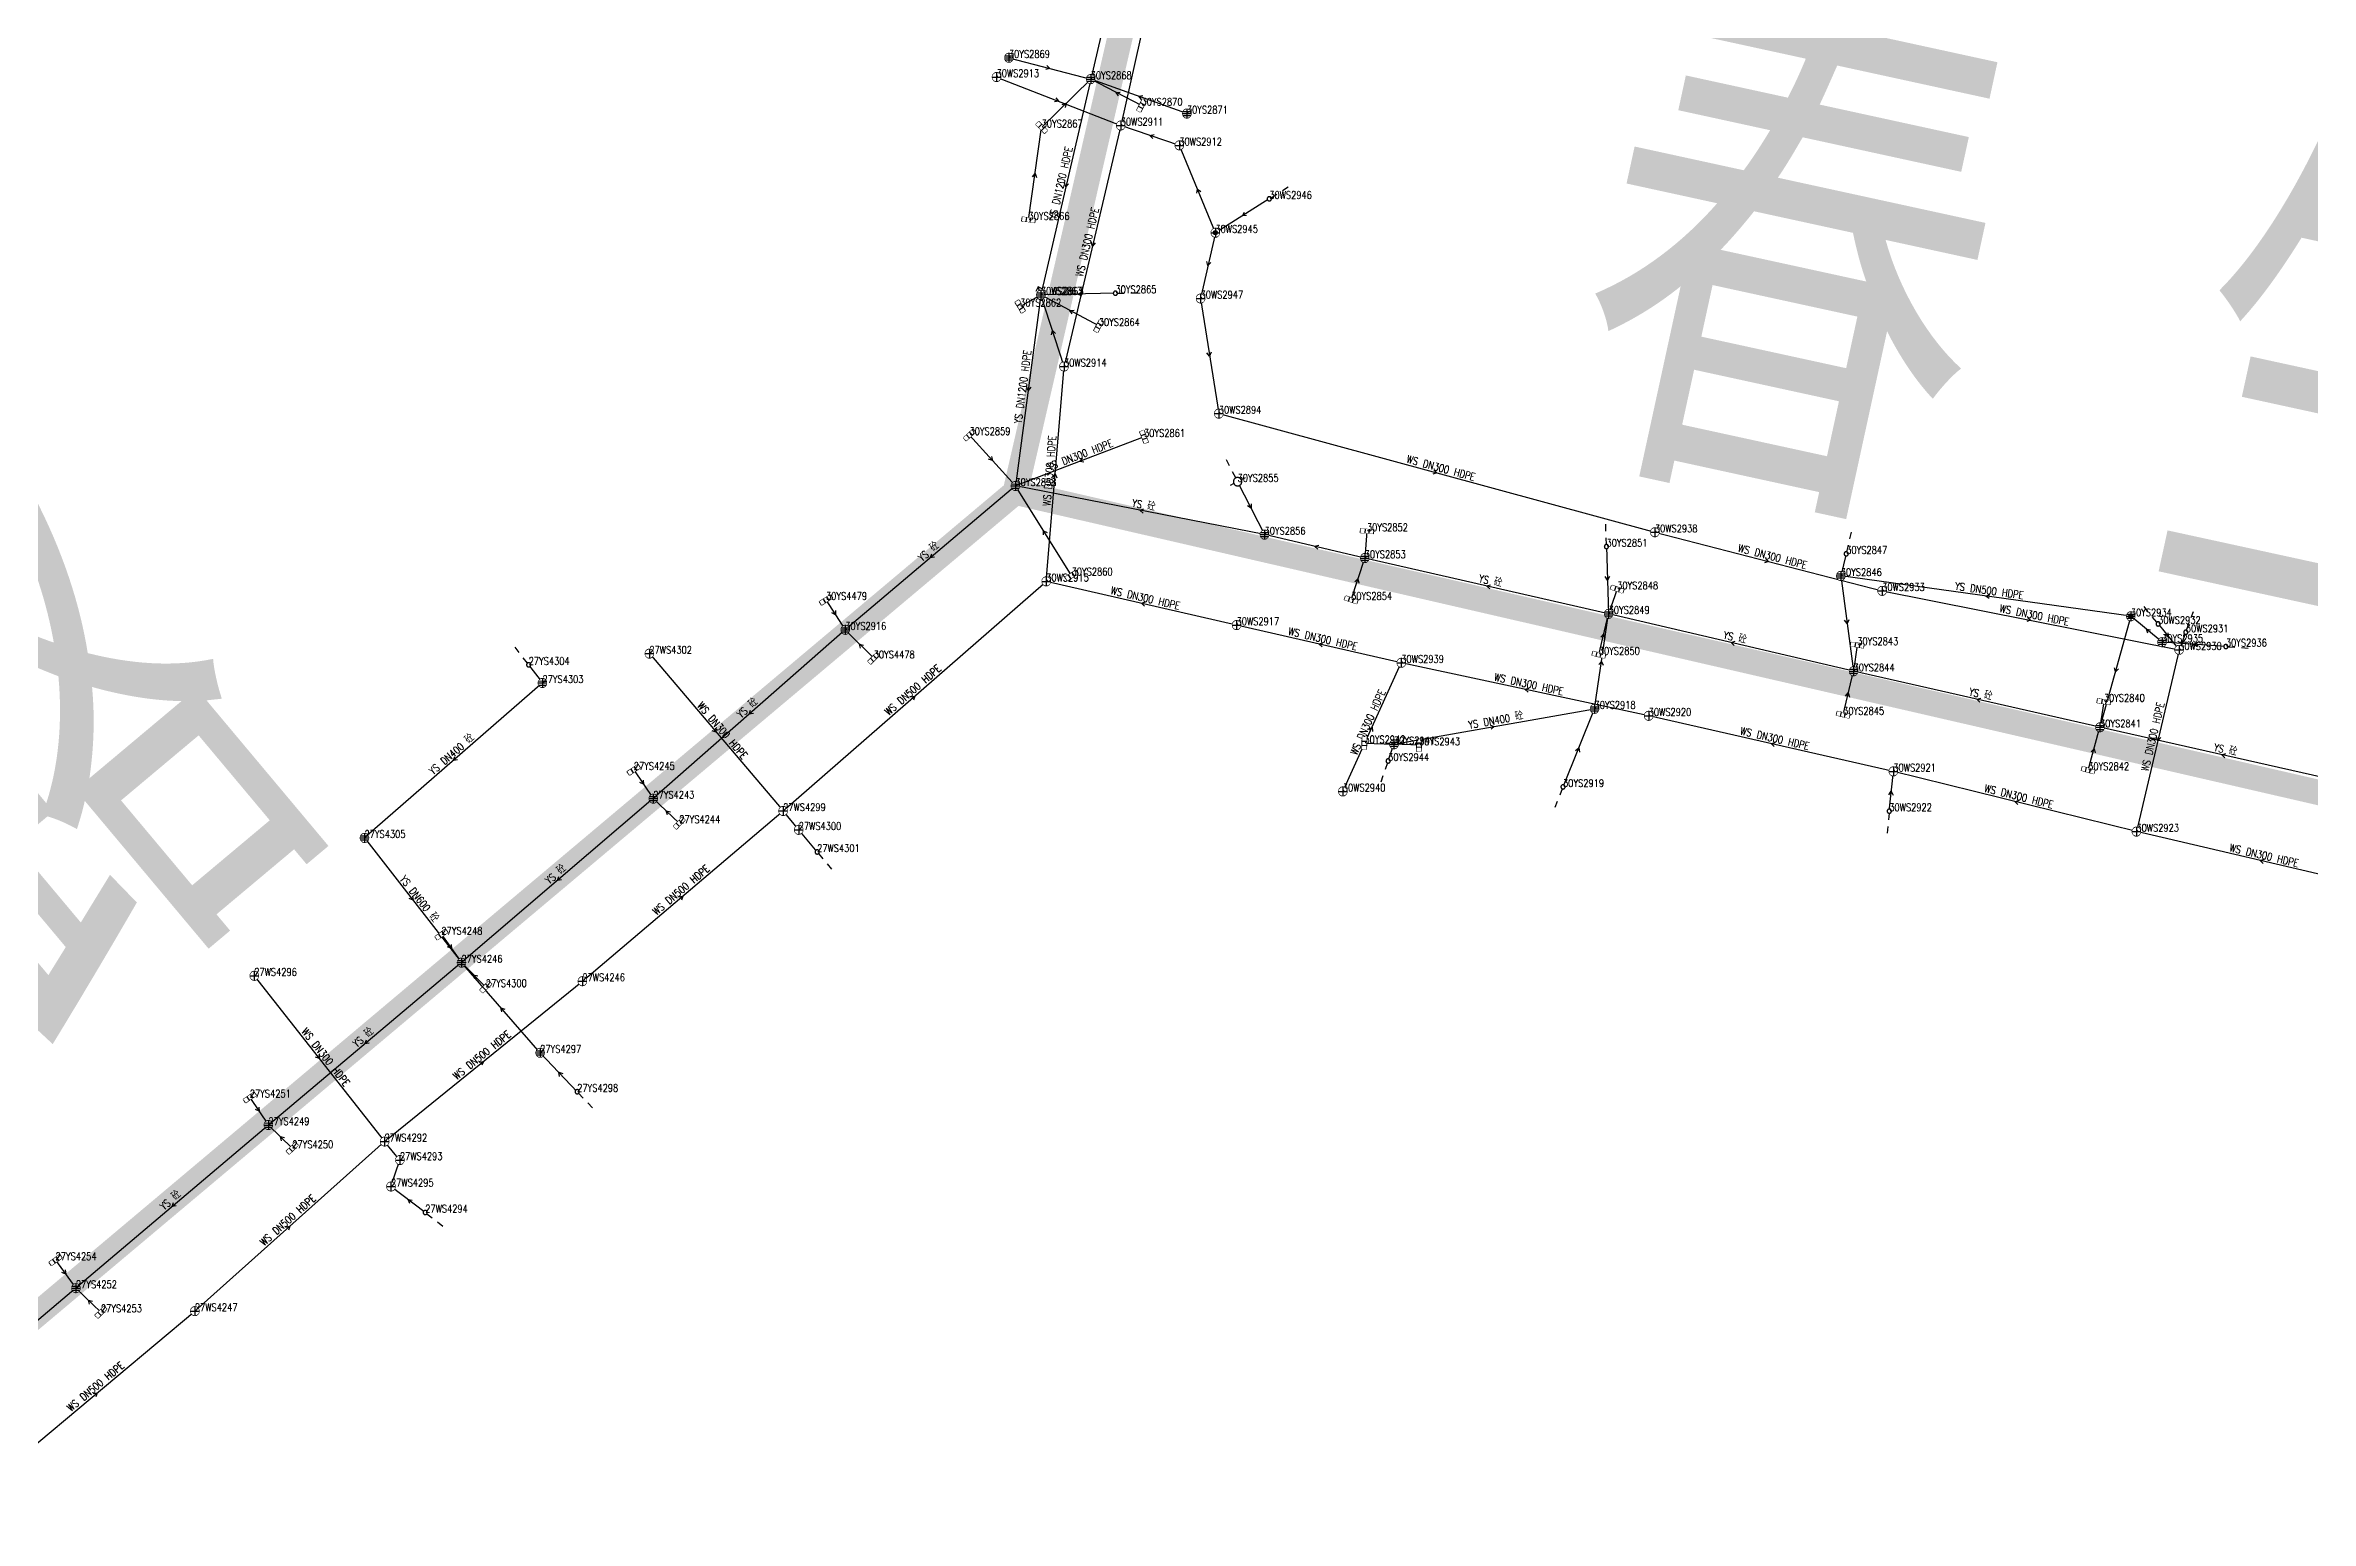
# Model space of a CAD drawing. Extents: x 78813 to 99477, y 2421021 to 2448125.
# Drawn here: x 83048.1 to 83317.4, y 2433721.8 to 2433897.1 of the extents above; entities that cross this region are included whole.
import ezdxf
from ezdxf.enums import TextEntityAlignment as Align

# ---------------------------------------------------------------- set-up
doc = ezdxf.new("R2010")
doc.units = 0
doc.set_wipeout_variables(frame=1)
doc.layers.get('0').update_dxf_attribs({"linetype": 'CONTINUOUS'})
for name, color, linetype in [('DX_WS', 16, 'CONTINUOUS'), ('DX_YS', 42, 'CONTINUOUS'), ('道路', 5, 'CONTINUOUS')]:
    doc.layers.add(name, color=color, linetype=linetype)
for name, color, linetype, true_color in [('WSLINE', 7, 'CONTINUOUS', 0x7f0000), ('YSANNEXE', 7, 'CONTINUOUS', 0xcc9900), ('YSLINE', 7, 'CONTINUOUS', 0xcc9900)]:
    doc.layers.add(name, color=color, linetype=linetype, true_color=true_color)
doc.layers.add('道路名称', color=7, linetype='CONTINUOUS', lineweight=0)
doc.styles.add('CcNameZT', font='txt.SHX', dxfattribs={"width": 0.8, "bigfont": 'HZTXT.SHX'})
doc.styles.get("Standard").update_dxf_attribs({"font": 'txt.shx', "bigfont": 'hztxt.shx'})
doc.styles.add('宋体0.7', font='', dxfattribs={"width": 0.7})
doc.styles.get('宋体0.7').set_extended_font_data('SimSun')

# ---------------------------------------------------------------- blocks, each defined once
blk = doc.blocks.new('PS出水口')
for points in [[(0, 0), (1.97, 0)], [(1.15, -0.88), (1.97, 0), (1.11, 0.93)]]:
    blk.add_lwpolyline(points)
blk = doc.blocks.new('PS污水井')
blk.add_lwpolyline([(1, 0), (1, 0.07), (0.99, 0.14), (0.98, 0.21), (0.96, 0.28), (0.94, 0.34), (0.91, 0.41), (0.88, 0.47), (0.85, 0.53), (0.81, 0.59), (0.77, 0.64), (0.72, 0.69), (0.67, 0.74), (0.62, 0.79), (0.56, 0.83), (0.5, 0.87), (0.44, 0.9), (0.37, 0.93), (0.31, 0.95), (0.24, 0.97), (0.17, 0.98), (0.1, 0.99), (0.03, 1), (-0.03, 1), (-0.1, 0.99), (-0.17, 0.98), (-0.24, 0.97), (-0.31, 0.95), (-0.37, 0.93), (-0.44, 0.9), (-0.5, 0.87), (-0.56, 0.83), (-0.62, 0.79), (-0.67, 0.74), (-0.72, 0.69), (-0.77, 0.64), (-0.81, 0.59), (-0.85, 0.53), (-0.88, 0.47), (-0.91, 0.41), (-0.94, 0.34), (-0.96, 0.28), (-0.98, 0.21), (-0.99, 0.14), (-1, 0.07), (-1, 0), (-1, -0.07), (-0.99, -0.14), (-0.98, -0.21), (-0.96, -0.28), (-0.94, -0.34), (-0.91, -0.41), (-0.88, -0.47), (-0.85, -0.53), (-0.81, -0.59), (-0.77, -0.64), (-0.72, -0.69), (-0.67, -0.74), (-0.62, -0.79), (-0.56, -0.83), (-0.5, -0.87), (-0.44, -0.9), (-0.37, -0.93), (-0.31, -0.95), (-0.24, -0.97), (-0.17, -0.98), (-0.1, -0.99), (-0.03, -1), (0.03, -1), (0.1, -0.99), (0.17, -0.98), (0.24, -0.97), (0.31, -0.95), (0.37, -0.93), (0.44, -0.9), (0.5, -0.87), (0.56, -0.83), (0.62, -0.79), (0.67, -0.74), (0.72, -0.69), (0.77, -0.64), (0.81, -0.59), (0.85, -0.53), (0.88, -0.47), (0.91, -0.41), (0.94, -0.34), (0.96, -0.28), (0.98, -0.21), (0.99, -0.14), (1, 0)], close=True)
blk.add_wipeout([(1, 0), (1, 0.07), (0.99, 0.14), (0.98, 0.21), (0.96, 0.28), (0.94, 0.34), (0.91, 0.41), (0.88, 0.47), (0.85, 0.53), (0.81, 0.59), (0.77, 0.64), (0.72, 0.69), (0.67, 0.74), (0.62, 0.79), (0.56, 0.83), (0.5, 0.87), (0.44, 0.9), (0.37, 0.93), (0.31, 0.95), (0.24, 0.97), (0.17, 0.98), (0.1, 0.99), (0.03, 1), (-0.03, 1), (-0.1, 0.99), (-0.17, 0.98), (-0.24, 0.97), (-0.31, 0.95), (-0.37, 0.93), (-0.44, 0.9), (-0.5, 0.87), (-0.56, 0.83), (-0.62, 0.79), (-0.67, 0.74), (-0.72, 0.69), (-0.77, 0.64), (-0.81, 0.59), (-0.85, 0.53), (-0.88, 0.47), (-0.91, 0.41), (-0.94, 0.34), (-0.96, 0.28), (-0.98, 0.21), (-0.99, 0.14), (-1, 0.07), (-1, 0), (-1, -0.07), (-0.99, -0.14), (-0.98, -0.21), (-0.96, -0.28), (-0.94, -0.34), (-0.91, -0.41), (-0.88, -0.47), (-0.85, -0.53), (-0.81, -0.59), (-0.77, -0.64), (-0.72, -0.69), (-0.67, -0.74), (-0.62, -0.79), (-0.56, -0.83), (-0.5, -0.87), (-0.44, -0.9), (-0.37, -0.93), (-0.31, -0.95), (-0.24, -0.97), (-0.17, -0.98), (-0.1, -0.99), (-0.03, -1), (0.03, -1), (0.1, -0.99), (0.17, -0.98), (0.24, -0.97), (0.31, -0.95), (0.37, -0.93), (0.44, -0.9), (0.5, -0.87), (0.56, -0.83), (0.62, -0.79), (0.67, -0.74), (0.72, -0.69), (0.77, -0.64), (0.81, -0.59), (0.85, -0.53), (0.88, -0.47), (0.91, -0.41), (0.94, -0.34), (0.96, -0.28), (0.98, -0.21), (0.99, -0.14)])
for p, q in [((-1, 0), (0, 0)), ((0, 1), (0, 0)), ((0, 0), (0, -1)), ((0, 0), (1, 0))]:
    blk.add_line(p, q)
blk = doc.blocks.new('PS非普查')
blk.add_lwpolyline([(3.7, 0), (5.3, 0)])
blk.add_wipeout([(0.5, 0), (0.5, 0.03), (0.5, 0.07), (0.49, 0.1), (0.48, 0.14), (0.47, 0.17), (0.46, 0.2), (0.44, 0.23), (0.42, 0.26), (0.4, 0.29), (0.38, 0.32), (0.36, 0.35), (0.33, 0.37), (0.31, 0.39), (0.28, 0.41), (0.25, 0.43), (0.22, 0.45), (0.19, 0.46), (0.15, 0.48), (0.12, 0.49), (0.09, 0.49), (0.05, 0.5), (0.02, 0.5), (-0.02, 0.5), (-0.05, 0.5), (-0.09, 0.49), (-0.12, 0.49), (-0.15, 0.48), (-0.19, 0.46), (-0.22, 0.45), (-0.25, 0.43), (-0.28, 0.41), (-0.31, 0.39), (-0.33, 0.37), (-0.36, 0.35), (-0.38, 0.32), (-0.4, 0.29), (-0.42, 0.26), (-0.44, 0.23), (-0.46, 0.2), (-0.47, 0.17), (-0.48, 0.14), (-0.49, 0.1), (-0.5, 0.07), (-0.5, 0.03), (-0.5, 0), (-0.5, -0.03), (-0.5, -0.07), (-0.49, -0.1), (-0.48, -0.14), (-0.47, -0.17), (-0.46, -0.2), (-0.44, -0.23), (-0.42, -0.26), (-0.4, -0.29), (-0.38, -0.32), (-0.36, -0.35), (-0.33, -0.37), (-0.31, -0.39), (-0.28, -0.41), (-0.25, -0.43), (-0.22, -0.45), (-0.19, -0.46), (-0.15, -0.48), (-0.12, -0.49), (-0.09, -0.49), (-0.05, -0.5), (-0.02, -0.5), (0.02, -0.5), (0.05, -0.5), (0.09, -0.49), (0.12, -0.49), (0.15, -0.48), (0.19, -0.46), (0.22, -0.45), (0.25, -0.43), (0.28, -0.41), (0.31, -0.39), (0.33, -0.37), (0.36, -0.35), (0.38, -0.32), (0.4, -0.29), (0.42, -0.26), (0.44, -0.23), (0.46, -0.2), (0.47, -0.17), (0.48, -0.14), (0.49, -0.1), (0.5, -0.07)])
blk.add_line((0.5, 0), (2.1, 0))
blk.add_lwpolyline([(0.5, 0), (0.5, 0.03), (0.5, 0.07), (0.49, 0.1), (0.48, 0.14), (0.47, 0.17), (0.46, 0.2), (0.44, 0.23), (0.42, 0.26), (0.4, 0.29), (0.38, 0.32), (0.36, 0.35), (0.33, 0.37), (0.31, 0.39), (0.28, 0.41), (0.25, 0.43), (0.22, 0.45), (0.19, 0.46), (0.15, 0.48), (0.12, 0.49), (0.09, 0.49), (0.05, 0.5), (0.02, 0.5), (-0.02, 0.5), (-0.05, 0.5), (-0.09, 0.49), (-0.12, 0.49), (-0.15, 0.48), (-0.19, 0.46), (-0.22, 0.45), (-0.25, 0.43), (-0.28, 0.41), (-0.31, 0.39), (-0.33, 0.37), (-0.36, 0.35), (-0.38, 0.32), (-0.4, 0.29), (-0.42, 0.26), (-0.44, 0.23), (-0.46, 0.2), (-0.47, 0.17), (-0.48, 0.14), (-0.49, 0.1), (-0.5, 0.07), (-0.5, 0.03), (-0.5, 0), (-0.5, -0.03), (-0.5, -0.07), (-0.49, -0.1), (-0.48, -0.14), (-0.47, -0.17), (-0.46, -0.2), (-0.44, -0.23), (-0.42, -0.26), (-0.4, -0.29), (-0.38, -0.32), (-0.36, -0.35), (-0.33, -0.37), (-0.31, -0.39), (-0.28, -0.41), (-0.25, -0.43), (-0.22, -0.45), (-0.19, -0.46), (-0.15, -0.48), (-0.12, -0.49), (-0.09, -0.49), (-0.05, -0.5), (-0.02, -0.5), (0.02, -0.5), (0.05, -0.5), (0.09, -0.49), (0.12, -0.49), (0.15, -0.48), (0.19, -0.46), (0.22, -0.45), (0.25, -0.43), (0.28, -0.41), (0.31, -0.39), (0.33, -0.37), (0.36, -0.35), (0.38, -0.32), (0.4, -0.29), (0.42, -0.26), (0.44, -0.23), (0.46, -0.2), (0.47, -0.17), (0.48, -0.14), (0.49, -0.1), (0.5, -0.07), (0.5, 0)], close=True)
blk = doc.blocks.new('测量点')
h = blk.add_hatch(color=256)
edge = h.paths.add_edge_path()
edge.add_arc((0, 0), 0.5, 0, 360)
blk.add_circle((0, 0), 0.5)
blk = doc.blocks.new('gc01')
h = blk.add_hatch(color=256)
edge = h.paths.add_edge_path()
edge.add_arc((0, 0), 0.5, 0, 360)
edge.add_arc((0, 0), 0.5, 0, 360)
blk.add_circle((0, 0), 0.5)
blk = doc.blocks.new('LX')
for p, q in [((-0.866, 0.5), (0, 0)), ((0, 0), (-0.866, -0.5))]:
    blk.add_line(p, q)
blk = doc.blocks.new('PS雨水井')
blk.add_lwpolyline([(1, 0), (1, 0.07), (0.99, 0.14), (0.98, 0.21), (0.96, 0.28), (0.94, 0.34), (0.91, 0.41), (0.88, 0.47), (0.85, 0.53), (0.81, 0.59), (0.77, 0.64), (0.72, 0.69), (0.67, 0.74), (0.62, 0.79), (0.56, 0.83), (0.5, 0.87), (0.44, 0.9), (0.37, 0.93), (0.31, 0.95), (0.24, 0.97), (0.17, 0.98), (0.1, 0.99), (0.03, 1), (-0.03, 1), (-0.1, 0.99), (-0.17, 0.98), (-0.24, 0.97), (-0.31, 0.95), (-0.37, 0.93), (-0.44, 0.9), (-0.5, 0.87), (-0.56, 0.83), (-0.62, 0.79), (-0.67, 0.74), (-0.72, 0.69), (-0.77, 0.64), (-0.81, 0.59), (-0.85, 0.53), (-0.88, 0.47), (-0.91, 0.41), (-0.94, 0.34), (-0.96, 0.28), (-0.98, 0.21), (-0.99, 0.14), (-1, 0.07), (-1, 0), (-1, -0.07), (-0.99, -0.14), (-0.98, -0.21), (-0.96, -0.28), (-0.94, -0.34), (-0.91, -0.41), (-0.88, -0.47), (-0.85, -0.53), (-0.81, -0.59), (-0.77, -0.64), (-0.72, -0.69), (-0.67, -0.74), (-0.62, -0.79), (-0.56, -0.83), (-0.5, -0.87), (-0.44, -0.9), (-0.37, -0.93), (-0.31, -0.95), (-0.24, -0.97), (-0.17, -0.98), (-0.1, -0.99), (-0.03, -1), (0.03, -1), (0.1, -0.99), (0.17, -0.98), (0.24, -0.97), (0.31, -0.95), (0.37, -0.93), (0.44, -0.9), (0.5, -0.87), (0.56, -0.83), (0.62, -0.79), (0.67, -0.74), (0.72, -0.69), (0.77, -0.64), (0.81, -0.59), (0.85, -0.53), (0.88, -0.47), (0.91, -0.41), (0.94, -0.34), (0.96, -0.28), (0.98, -0.21), (0.99, -0.14), (1, 0)], close=True)
blk.add_wipeout([(1, 0), (1, 0.07), (0.99, 0.14), (0.98, 0.21), (0.96, 0.28), (0.94, 0.34), (0.91, 0.41), (0.88, 0.47), (0.85, 0.53), (0.81, 0.59), (0.77, 0.64), (0.72, 0.69), (0.67, 0.74), (0.62, 0.79), (0.56, 0.83), (0.5, 0.87), (0.44, 0.9), (0.37, 0.93), (0.31, 0.95), (0.24, 0.97), (0.17, 0.98), (0.1, 0.99), (0.03, 1), (-0.03, 1), (-0.1, 0.99), (-0.17, 0.98), (-0.24, 0.97), (-0.31, 0.95), (-0.37, 0.93), (-0.44, 0.9), (-0.5, 0.87), (-0.56, 0.83), (-0.62, 0.79), (-0.67, 0.74), (-0.72, 0.69), (-0.77, 0.64), (-0.81, 0.59), (-0.85, 0.53), (-0.88, 0.47), (-0.91, 0.41), (-0.94, 0.34), (-0.96, 0.28), (-0.98, 0.21), (-0.99, 0.14), (-1, 0.07), (-1, 0), (-1, -0.07), (-0.99, -0.14), (-0.98, -0.21), (-0.96, -0.28), (-0.94, -0.34), (-0.91, -0.41), (-0.88, -0.47), (-0.85, -0.53), (-0.81, -0.59), (-0.77, -0.64), (-0.72, -0.69), (-0.67, -0.74), (-0.62, -0.79), (-0.56, -0.83), (-0.5, -0.87), (-0.44, -0.9), (-0.37, -0.93), (-0.31, -0.95), (-0.24, -0.97), (-0.17, -0.98), (-0.1, -0.99), (-0.03, -1), (0.03, -1), (0.1, -0.99), (0.17, -0.98), (0.24, -0.97), (0.31, -0.95), (0.37, -0.93), (0.44, -0.9), (0.5, -0.87), (0.56, -0.83), (0.62, -0.79), (0.67, -0.74), (0.72, -0.69), (0.77, -0.64), (0.81, -0.59), (0.85, -0.53), (0.88, -0.47), (0.91, -0.41), (0.94, -0.34), (0.96, -0.28), (0.98, -0.21), (0.99, -0.14)])
for p, q in [((-1, 0), (0, 0)), ((-0.88, 0.48), (0, 0.47)), ((0, 1), (0, 0)), ((0, 0.47), (0.88, 0.47)), ((0, 0), (0, -1)), ((0, 0), (1, 0)), ((-0.88, -0.48), (0, -0.48)), ((0, -0.48), (0.88, -0.48))]:
    blk.add_line(p, q)
blk = doc.blocks.new('PS雨篦')
blk.add_lwpolyline([(-1.5, 0.5), (0, 0.5), (1.5, 0.5), (1.5, -0.5), (0, -0.5), (-1.5, -0.5)], close=True)
blk.add_wipeout([(-1.5, 0.5), (0, 0.5), (1.5, 0.5), (1.5, -0.5), (0, -0.5), (-1.5, -0.5)])
for p, q in [((-0.51, -0.5), (-0.51, 0.5)), ((0.49, -0.5), (0.49, 0.5))]:
    blk.add_line(p, q)
blk = doc.blocks.new('PS预留口')
blk.add_lwpolyline([(4.2, 0), (5.8, 0)])
blk.add_wipeout([(1, 0), (1, 0.07), (0.99, 0.14), (0.98, 0.21), (0.96, 0.28), (0.94, 0.34), (0.91, 0.41), (0.88, 0.47), (0.85, 0.53), (0.81, 0.59), (0.77, 0.64), (0.72, 0.69), (0.67, 0.74), (0.62, 0.79), (0.56, 0.83), (0.5, 0.87), (0.44, 0.9), (0.37, 0.93), (0.31, 0.95), (0.24, 0.97), (0.17, 0.98), (0.1, 0.99), (0.03, 1), (-0.03, 1), (-0.1, 0.99), (-0.17, 0.98), (-0.24, 0.97), (-0.31, 0.95), (-0.37, 0.93), (-0.44, 0.9), (-0.5, 0.87), (-0.56, 0.83), (-0.62, 0.79), (-0.67, 0.74), (-0.72, 0.69), (-0.77, 0.64), (-0.81, 0.59), (-0.85, 0.53), (-0.88, 0.47), (-0.91, 0.41), (-0.94, 0.34), (-0.96, 0.28), (-0.98, 0.21), (-0.99, 0.14), (-1, 0.07), (-1, 0), (-1, -0.07), (-0.99, -0.14), (-0.98, -0.21), (-0.96, -0.28), (-0.94, -0.34), (-0.91, -0.41), (-0.88, -0.47), (-0.85, -0.53), (-0.81, -0.59), (-0.77, -0.64), (-0.72, -0.69), (-0.67, -0.74), (-0.62, -0.79), (-0.56, -0.83), (-0.5, -0.87), (-0.44, -0.9), (-0.37, -0.93), (-0.31, -0.95), (-0.24, -0.97), (-0.17, -0.98), (-0.1, -0.99), (-0.03, -1), (0.03, -1), (0.1, -0.99), (0.17, -0.98), (0.24, -0.97), (0.31, -0.95), (0.37, -0.93), (0.44, -0.9), (0.5, -0.87), (0.56, -0.83), (0.62, -0.79), (0.67, -0.74), (0.72, -0.69), (0.77, -0.64), (0.81, -0.59), (0.85, -0.53), (0.88, -0.47), (0.91, -0.41), (0.94, -0.34), (0.96, -0.28), (0.98, -0.21), (0.99, -0.14)])
blk.add_line((1, 0), (2.6, 0))
blk.add_lwpolyline([(1, 0), (1, 0.07), (0.99, 0.14), (0.98, 0.21), (0.96, 0.28), (0.94, 0.34), (0.91, 0.41), (0.88, 0.47), (0.85, 0.53), (0.81, 0.59), (0.77, 0.64), (0.72, 0.69), (0.67, 0.74), (0.62, 0.79), (0.56, 0.83), (0.5, 0.87), (0.44, 0.9), (0.37, 0.93), (0.31, 0.95), (0.24, 0.97), (0.17, 0.98), (0.1, 0.99), (0.03, 1), (-0.03, 1), (-0.1, 0.99), (-0.17, 0.98), (-0.24, 0.97), (-0.31, 0.95), (-0.37, 0.93), (-0.44, 0.9), (-0.5, 0.87), (-0.56, 0.83), (-0.62, 0.79), (-0.67, 0.74), (-0.72, 0.69), (-0.77, 0.64), (-0.81, 0.59), (-0.85, 0.53), (-0.88, 0.47), (-0.91, 0.41), (-0.94, 0.34), (-0.96, 0.28), (-0.98, 0.21), (-0.99, 0.14), (-1, 0.07), (-1, 0), (-1, -0.07), (-0.99, -0.14), (-0.98, -0.21), (-0.96, -0.28), (-0.94, -0.34), (-0.91, -0.41), (-0.88, -0.47), (-0.85, -0.53), (-0.81, -0.59), (-0.77, -0.64), (-0.72, -0.69), (-0.67, -0.74), (-0.62, -0.79), (-0.56, -0.83), (-0.5, -0.87), (-0.44, -0.9), (-0.37, -0.93), (-0.31, -0.95), (-0.24, -0.97), (-0.17, -0.98), (-0.1, -0.99), (-0.03, -1), (0.03, -1), (0.1, -0.99), (0.17, -0.98), (0.24, -0.97), (0.31, -0.95), (0.37, -0.93), (0.44, -0.9), (0.5, -0.87), (0.56, -0.83), (0.62, -0.79), (0.67, -0.74), (0.72, -0.69), (0.77, -0.64), (0.81, -0.59), (0.85, -0.53), (0.88, -0.47), (0.91, -0.41), (0.94, -0.34), (0.96, -0.28), (0.98, -0.21), (0.99, -0.14), (1, 0)], close=True)
for points in [[(0, 1), (0, 2)], [(0, -2), (0, -1)]]:
    blk.add_lwpolyline(points)

msp = doc.modelspace()

# ---------------------------------------------------------------- linework, layer by layer
at = {"layer": 'WSLINE'}
for p, q in [((83182.06, 2433914.85), (83175.95, 2433887.61)), ((83161.19, 2433893.37), (83175.95, 2433887.61)), ((83175.95, 2433887.61), (83169.21, 2433858.97)), ((83182.92, 2433885.25), (83175.95, 2433887.61)), ((83187.2, 2433874.87), (83182.92, 2433885.25)), ((83193.61, 2433878.9), (83187.2, 2433874.87)), ((83187.2, 2433874.87), (83185.44, 2433867.05)), ((83169.21, 2433858.97), (83166.46, 2433867.49)), ((83185.44, 2433867.05), (83187.61, 2433853.37)), ((83167.1, 2433833.44), (83169.21, 2433858.97)), ((83187.61, 2433853.37), (83239.44, 2433839.27)), ((83239.44, 2433839.27), (83266.45, 2433832.31)), ((83135.83, 2433806.15), (83167.1, 2433833.44)), ((83189.72, 2433828.24), (83167.1, 2433833.44)), ((83266.45, 2433832.31), (83301.75, 2433825.3)), ((83209.3, 2433823.76), (83189.72, 2433828.24)), ((83299.25, 2433828.38), (83301.75, 2433825.3)), ((83301.75, 2433825.3), (83296.67, 2433803.7)), ((83302.54, 2433827.39), (83301.75, 2433825.3)), ((83119.93, 2433824.85), (83135.83, 2433806.15)), ((83202.35, 2433808.47), (83209.3, 2433823.76)), ((83238.7, 2433817.46), (83209.3, 2433823.76)), ((83267.78, 2433810.85), (83238.7, 2433817.46)), ((83267.3, 2433806.13), (83267.78, 2433810.85)), ((83296.67, 2433803.7), (83267.78, 2433810.85)), ((83111.97, 2433785.92), (83135.83, 2433806.15)), ((83137.68, 2433803.91), (83135.83, 2433806.15)), ((83139.87, 2433801.28), (83137.68, 2433803.91)), ((83326.08, 2433796.82), (83296.67, 2433803.7)), ((83072.97, 2433786.56), (83088.46, 2433766.87)), ((83088.46, 2433766.87), (83111.97, 2433785.92)), ((83065.91, 2433746.71), (83088.46, 2433766.87)), ((83090.28, 2433764.67), (83088.46, 2433766.87)), ((83089.22, 2433761.52), (83090.28, 2433764.67)), ((83093.29, 2433758.43), (83089.22, 2433761.52)), ((83042.7, 2433727.31), (83065.91, 2433746.71))]:
    msp.add_line(p, q, dxfattribs=at)
at = {"layer": 'YSLINE'}
for p, q in [((83178.63, 2433919.85), (83172.38, 2433893.12)), ((83172.38, 2433893.12), (83166.46, 2433867.49)), ((83166.55, 2433887.38), (83172.38, 2433893.12)), ((83178.42, 2433889.97), (83172.38, 2433893.12)), ((83164.99, 2433876.4), (83166.55, 2433887.38)), ((83166.46, 2433867.49), (83163.43, 2433844.77)), ((83164, 2433866.1), (83166.46, 2433867.49)), ((83175.32, 2433867.68), (83166.46, 2433867.49)), ((83173.34, 2433863.79), (83166.46, 2433867.49)), ((83157.97, 2433850.83), (83163.43, 2433844.77)), ((83178.72, 2433850.61), (83163.43, 2433844.77)), ((83163.43, 2433844.77), (83143.21, 2433827.68)), ((83193.04, 2433838.99), (83163.43, 2433844.77)), ((83189.84, 2433845.28), (83193.04, 2433838.99)), ((83204.95, 2433836.2), (83193.04, 2433838.99)), ((83205.21, 2433839.4), (83204.95, 2433836.2)), ((83203.33, 2433831.24), (83204.95, 2433836.2)), ((83233.94, 2433829.58), (83204.95, 2433836.2)), ((83233.68, 2433837.57), (83233.94, 2433829.58)), ((83262.18, 2433836.71), (83261.53, 2433834.08)), ((83261.53, 2433834.08), (83263.05, 2433822.75)), ((83140.92, 2433831.24), (83143.21, 2433827.68)), ((83234.95, 2433832.5), (83233.94, 2433829.58)), ((83146.59, 2433824.29), (83143.21, 2433827.68)), ((83232.27, 2433818.29), (83233.94, 2433829.58)), ((83232.77, 2433824.72), (83233.94, 2433829.58)), ((83263.05, 2433822.75), (83233.94, 2433829.58)), ((83296, 2433829.29), (83292.34, 2433816.09)), ((83263.49, 2433825.87), (83263.05, 2433822.75)), ((83105.58, 2433823.52), (83107.22, 2433821.36)), ((83261.81, 2433817.59), (83263.05, 2433822.75)), ((83292.34, 2433816.09), (83263.05, 2433822.75)), ((83107.22, 2433821.36), (83086.07, 2433802.95)), ((83208.43, 2433814.08), (83232.27, 2433818.29)), ((83228.52, 2433809.01), (83232.27, 2433818.29)), ((83292.79, 2433819.14), (83292.34, 2433816.09)), ((83204.91, 2433814.2), (83208.43, 2433814.08)), ((83290.93, 2433811), (83292.34, 2433816.09)), ((83321.28, 2433809.56), (83292.34, 2433816.09)), ((83207.73, 2433812.09), (83208.43, 2433814.08)), ((83211.41, 2433813.96), (83208.43, 2433814.08)), ((83118.07, 2433811.04), (83120.4, 2433807.62)), ((83120.4, 2433807.62), (83097.6, 2433788.13)), ((83123.48, 2433804.7), (83120.4, 2433807.62)), ((83086.07, 2433802.95), (83097.6, 2433788.13)), ((83095.21, 2433791.46), (83097.6, 2433788.13)), ((83106.95, 2433777.41), (83097.6, 2433788.13)), ((83100.48, 2433785.23), (83097.6, 2433788.13)), ((83111.35, 2433772.79), (83106.95, 2433777.41)), ((83072.44, 2433772.11), (83074.65, 2433768.83)), ((83074.65, 2433768.83), (83051.77, 2433749.44)), ((83077.48, 2433766.07), (83074.65, 2433768.83)), ((83049.35, 2433752.78), (83051.77, 2433749.44)), ((83051.77, 2433749.44), (83028.82, 2433730.03)), ((83054.74, 2433746.58), (83051.77, 2433749.44))]:
    msp.add_line(p, q, dxfattribs=at)

# ---------------------------------------------------------------- block references
at = {"layer": 'DX_WS', "yscale": 0.5, "zscale": 0.5}
for name, p, xscale, rotation in [('LX', (83168.57, 2433890.49), 0.500000000001728, 338.6180569235942), ('LX', (83179.43, 2433886.43), 0.4999999999583155, 161.0011404440489), ('LX', (83185.06, 2433880.06), 0.5000000000336102, 112.2997278433465), ('LX', (83190.41, 2433876.88), 0.499999999905425, 211.9943841825116), ('LX', (83172.58, 2433873.29), 0.4999999999914694, 256.6850922187485), ('LX', (83186.32, 2433870.96), 0.4999999998603383, 257.2580500102687), ('PS出水口', (83166.46, 2433867.49, 0.16), 0.499999999860362, 107.9030431095942), ('LX', (83167.84, 2433863.23), 0.4999999998510922, 107.7160654901271), ('LX', (83186.52, 2433860.21), 0.4999999997878543, 279.0304462330674), ('LX', (83213.52, 2433846.32), 0.4999999999589027, 344.9205926882557), ('LX', (83168.16, 2433846.21), 0.5000000000332094, 85.37071147479104), ('LX', (83252.95, 2433835.79), 0.4999999999886127, 345.4935504689448), ('LX', (83178.41, 2433830.84), 0.5000000000311501, 167.3036761612772), ('LX', (83284.1, 2433828.81), 0.4999999999566055, 348.9312972560964), ('LX', (83199.51, 2433826), 0.5000000000311501, 167.3036761612772), ('LX', (83151.47, 2433819.8), 0.4999999998787904, 41.25296123318996), ('LX', (83224, 2433820.61), 0.5000000000055921, 167.8766339717886), ('LX', (83127.88, 2433815.5), 0.5000000000258765, 310.5431249586227), ('LX', (83205.83, 2433816.11), 0.499999999802882, 65.3171886343931), ('LX', (83253.24, 2433814.15), 0.5000000000311501, 167.3036761612772), ('LX', (83299.21, 2433814.5), 0.4999999999914694, 256.6850922187485), ('LX', (83267.54, 2433808.49), 0.4999999999661676, 84.22479588427987), ('LX', (83282.23, 2433807.27), 0.4999999999869299, 166.1577605953185), ('LX', (83311.38, 2433800.26), 0.499999999950513, 166.730718408793), ('LX', (83123.9, 2433796.03), 0.500000000136766, 40.10704567751556), ('LX', (83080.71, 2433776.72), 0.4999999999630151, 308.2512937831649), ('LX', (83100.21, 2433776.39), 0.5000000001339261, 38.96113008887203), ('LX', (83077.18, 2433756.79), 0.499999999918455, 41.82591903435983), ('LX', (83054.31, 2433737.01), 0.500000000136766, 40.10704567751556)]:
    msp.add_blockref(name, p, dxfattribs=dict(at, xscale=xscale, rotation=rotation))
at = {"layer": 'YSANNEXE', "yscale": 0.5, "zscale": 0.5}
for p, xscale, rotation in [((83167.52, 2433894.39), 0.4999999999886127, 345.4935504689448), ((83169.47, 2433890.25), 0.4999999998802595, 44.69070800721386), ((83175.4, 2433891.55), 0.5000000000707191, 152.4067734889953), ((83165.77, 2433881.89), 0.5000000002002668, 81.9329647063796), ((83169.42, 2433880.31), 0.4999999998603383, 257.2580500102687), ((83169.9, 2433865.64), 0.4999999999112504, 151.8338157277264), ((83170.89, 2433867.58), 0.4999999999980578, 181.0546632837916), ((83164.95, 2433856.13), 0.5000000001322744, 262.414670172308), ((83160.7, 2433847.8), 0.4999999999082261, 312.2619983557805), ((83171.08, 2433847.69), 0.5000000000212377, 201.1081860965955), ((83178.24, 2433841.88), 0.5000000000213466, 169.0225495482139), ((83191.44, 2433842.14), 0.4999999997896377, 296.7921378890584), ((83166.77, 2433839.46), 0.4999999999095871, 122.0400103693846), ((83153.32, 2433836.23), 0.4999999999623967, 220.015793325307), ((83199, 2433837.6), 0.499999999950513, 166.730718408793), ((83204.14, 2433833.72), 0.4999999999382179, 71.6197243898459), ((83219.44, 2433832.89), 0.5000000000311501, 167.3036761612772), ((83278.77, 2433831.69), 0.5000000000025558, 171.8873385315862), ((83262.29, 2433828.42), 0.4999999998684507, 277.8845306407641), ((83233.35, 2433827.15), 0.4999999998016622, 76.77634454260769), ((83248.49, 2433826.17), 0.499999999950513, 166.730718408793), ((83294.17, 2433822.69), 0.4999999999334011, 254.3932610367242), ((83262.43, 2433820.17), 0.4999999998016622, 76.77634454260769), ((83277.69, 2433819.42), 0.5000000000311501, 167.3036761612772), ((83131.8, 2433817.65), 0.5000000000164332, 221.1617089229225), ((83220.35, 2433816.18), 0.4999999999868748, 9.740282513378208), ((83096.64, 2433812.15), 0.5000000000164332, 221.1617089229225), ((83230.39, 2433813.65), 0.4999999998979471, 68.18197761544839), ((83291.63, 2433813.54), 0.5000000002052857, 74.48451337403485), ((83306.81, 2433812.82), 0.5000000000311501, 167.3036761612772), ((83109, 2433797.88), 0.4999999998764285, 220.5887511085065), ((83091.84, 2433795.54), 0.4999999999661935, 307.6783359880814), ((83102.28, 2433782.77), 0.4999999998822632, 131.207335097775), ((83086.13, 2433778.48), 0.4999999999623967, 220.015793325307), ((83109.15, 2433775.1), 0.4999999998977985, 133.4991662763766), ((83063.21, 2433759.14), 0.4999999999623967, 220.015793325307)]:
    msp.add_blockref('LX', p, dxfattribs=dict(at, xscale=xscale, rotation=rotation))

# ---------------------------------------------------------------- texts
at = {"layer": 'DX_WS', "style": 'CcNameZT', "width": 0.8}
for s, rotation, p in [(' WS DN300 HDPE', 76.7562, (83172.34, 2433873.35, -0.78)), (' WS DN300 HDPE', 85.2672, (83167.91, 2433846.23, -1.08)), (' WS DN300 HDPE', 344.776, (83213.59, 2433846.56, 1.8)), (' WS DN300 HDPE', 345.5652, (83253.01, 2433836.03, 1.85)), (' WS DN300 HDPE', 347.0318, (83178.47, 2433831.08, -1.04)), (' WS DN300 HDPE', 348.7622, (83284.15, 2433829.05, 1.81)), (' WS DN300 HDPE', 347.1136, (83199.57, 2433826.24, -0.74)), (' WS DN500 HDPE', 41.1249, (83151.3, 2433819.98, 0.51)), (' WS DN300 HDPE', 347.9074, (83224.05, 2433820.85, -0.72)), (' WS DN300 HDPE', 65.5383, (83205.6, 2433816.22, 0.71)), (' WS DN300 HDPE', 310.3874, (83128.07, 2433815.66, 1.33)), (' WS DN300 HDPE', 76.7602, (83298.97, 2433814.56, 0.1)), (' WS DN300 HDPE', 347.1963, (83253.29, 2433814.4, -0.77)), (' WS DN300 HDPE', 346.0945, (83282.29, 2433807.52, -0.38)), (' WS DN300 HDPE', 346.8454, (83311.43, 2433800.5, -0.36)), (' WS DN500 HDPE', 40.2898, (83123.74, 2433796.22, 0.05)), (' WS DN300 HDPE', 308.1958, (83080.91, 2433776.87, 1.21)), (' WS DN500 HDPE', 39.0014, (83100.06, 2433776.59, 0.04)), (' WS DN500 HDPE', 41.8075, (83077.02, 2433756.98, -0.09)), (' WS DN500 HDPE', 39.8902, (83054.15, 2433737.2, 0.38))]:
    msp.add_text(s, height=0.9, rotation=rotation, dxfattribs=at).set_placement(p, align=Align.CENTER)
msp.add_text('30WS2863', height=0.9, dxfattribs=at).set_placement((83166.46, 2433867.49, 0.16))
at = {"layer": 'DX_YS', "style": 'CcNameZT', "width": 0.8}
for s, rotation, p in [(' YS DN1200 HDPE', 76.9907, (83169.18, 2433880.36, -0.12)), (' YS DN1200 HDPE', 82.4182, (83164.7, 2433856.17, -0.08)), (' YS DN300 HDPE', 20.909, (83170.99, 2433847.93, 1.32)), (' YS 砼', 348.9489, (83178.29, 2433842.13, -0.09)), (' YS 砼', 40.2026, (83153.16, 2433836.42, -0.08)), (' YS 砼', 347.1318, (83219.5, 2433833.14, -0.13)), (' YS DN500 HDPE', 352.0897, (83278.8, 2433831.94, 1.02)), (' YS 砼', 346.8013, (83248.55, 2433826.41, -0.07)), (' YS 砼', 347.1857, (83277.75, 2433819.67, 0.03)), (' YS 砼', 41.3233, (83131.64, 2433817.84, -0.41)), (' YS DN400 砼', 10.0074, (83220.3, 2433816.43, 0.93)), (' YS DN400 砼', 41.0496, (83096.48, 2433812.34, 2.75)), (' YS 砼', 347.2752, (83306.86, 2433813.07, 0.09)), (' YS 砼', 40.5315, (83108.84, 2433798.07, 1.48)), (' YS 砼', 40.0639, (83085.97, 2433778.68, 1.41)), (' YS 砼', 40.2761, (83063.05, 2433759.33, 1.56))]:
    msp.add_text(s, height=0.9, rotation=rotation, dxfattribs=at).set_placement(p, align=Align.CENTER)

# ---------------------------------------------------------------- next in the draw order: block references
at = {"layer": 'DX_WS', "xscale": 0.5, "yscale": 0.5, "zscale": 0.5}
for p in [(83161.19, 2433893.37, -0.42), (83175.95, 2433887.61, -0.78), (83182.92, 2433885.25, -0.14), (83187.2, 2433874.87, 1.01), (83185.44, 2433867.05, 1.66), (83169.21, 2433858.97, 0.11), (83187.61, 2433853.37, 1.8), (83239.44, 2433839.27, 1.85), (83167.1, 2433833.44, -1.08), (83266.45, 2433832.31, 1.81), (83189.72, 2433828.24, -1.04), (83119.93, 2433824.85, 1.33), (83301.75, 2433825.3, 0.1), (83209.3, 2433823.76, -0.74), (83238.7, 2433817.46, -0.72), (83202.35, 2433808.47, 0.71), (83267.78, 2433810.85, -0.77), (83135.83, 2433806.15, 0.51), (83296.67, 2433803.7, -0.38), (83072.97, 2433786.56, 1.21), (83111.97, 2433785.92, 0.05), (83090.28, 2433764.67, 0.13), (83089.22, 2433761.52, 3.15), (83065.91, 2433746.71, -0.09)]:
    msp.add_blockref('PS污水井', p, dxfattribs=at)
at = {"layer": 'DX_WS', "yscale": 0.5, "zscale": 0.5}
for p, xscale, rotation in [((83193.61, 2433878.9, 2.51), 0.5000000000614725, 32.16326879823559), ((83299.25, 2433828.38, 2.11), 0.5000000000481257, 129.1064707612531), ((83267.3, 2433806.13, 1.13), 0.5000000001831734, 264.236484419679), ((83139.87, 2433801.28, 2.71), 0.5000000001223309, 309.6275944903631), ((83093.29, 2433758.43, 3.19), 0.5000000000075099, 322.8005106348079)]:
    msp.add_blockref('PS非普查', p, dxfattribs=dict(at, xscale=xscale, rotation=rotation))
at = {"layer": 'DX_YS', "yscale": 0.5, "zscale": 0.5}
for name, p, xscale, rotation in [('PS雨篦', (83166.55, 2433887.38, 1.24), 0.500000000007143, 314.5692872263372), ('PS雨篦', (83164.99, 2433876.4, 1.25), 0.5000000000164615, 351.9056878638788), ('PS雨篦', (83164, 2433866.1, 1.43), 0.5000000000339111, 299.6040501004937), ('PS非普查', (83175.32, 2433867.68, 2.55), 0.4999999999952158, 1.196317716293595), ('PS雨篦', (83173.34, 2433863.79, 1.42), 0.5000000001521115, 61.74293901772708), ('PS雨篦', (83157.97, 2433850.83, 1.36), 0.4999999999501591, 222.0984095251275), ('PS雨篦', (83178.72, 2433850.61, 1.32), 0.5000000002021657, 110.9090098362341), ('PS预留口', (83189.84, 2433845.28, 0.67), 0.4999999998850707, 116.9569599624431), ('PS雨篦', (83205.21, 2433839.4, 1.37), 0.5000000000119407, 175.3683862450433), ('PS非普查', (83233.68, 2433837.57, 0.77), 0.4999999998696525, 91.86722727397971), ('PS非普查', (83262.18, 2433836.71, 1.32), 0.5000000000183044, 76.0407600444568), ('PS雨篦', (83140.92, 2433831.24, 1.18), 0.4999999998814157, 212.7059331016681), ('PS雨篦', (83203.33, 2433831.24, 1.25), 0.5000000000647631, 341.9052668821665), ('PS雨篦', (83234.95, 2433832.5, 1.3), 0.5000000000388763, 160.9435699508833), ('PS非普查', (83105.58, 2433823.52, 2.62), 0.5000000001257948, 127.1876158939697), ('PS雨篦', (83146.59, 2433824.29, 1.15), 0.5000000001381473, 44.88989739636464), ('PS雨篦', (83232.77, 2433824.72, 1.29), 0.5000000000292633, 346.514072590398), ('PS雨篦', (83263.49, 2433825.87, 1.36), 0.4999999999738117, 171.8390187812057), ('PS雨篦', (83261.81, 2433817.59, 1.34), 0.5000000000397443, 346.5155908911864), ('PS雨篦', (83292.79, 2433819.14, 1.37), 0.4999999999830907, 171.4250595019461), ('PS雨篦', (83204.91, 2433814.2, 1.97), 0.4999999999084035, 267.9975806251812), ('PS雨篦', (83211.41, 2433813.96, 1.86), 0.5000000000547906, 87.67483788524267), ('PS雨篦', (83118.07, 2433811.04, 2.96), 0.5000000000650753, 214.2894784056429), ('PS非普查', (83228.52, 2433809.01, 0.87), 0.50000000009462, 248.0006967983288), ('PS雨篦', (83290.93, 2433811, 1.35), 0.4999999999730997, 344.6203523263626), ('PS雨篦', (83123.48, 2433804.7, 2.99), 0.4999999998920635, 46.52752543152605), ('PS雨篦', (83095.21, 2433791.46, 2.8), 0.4999999999644136, 215.7411593998229), ('PS雨篦', (83100.48, 2433785.23, 2.9), 0.5000000000633117, 44.64326852971477), ('PS雨篦', (83072.44, 2433772.11, 3.02), 0.5000000000544315, 214.1361433583434), ('PS非普查', (83111.35, 2433772.79, 2.73), 0.5000000000400803, 313.6226272561489), ('PS雨篦', (83077.48, 2433766.07, 2.79), 0.4999999998536684, 45.62531824913262), ('PS雨篦', (83049.35, 2433752.78, 2.9), 0.4999999999462896, 215.8557960018979), ('PS雨篦', (83054.74, 2433746.58, 2.97), 0.5000000000953695, 46.09056140339157)]:
    msp.add_blockref(name, p, dxfattribs=dict(at, xscale=xscale, rotation=rotation))
at = {"layer": 'DX_YS', "xscale": 0.5, "yscale": 0.5, "zscale": 0.5}
for p in [(83166.46, 2433867.49, -0.08), (83193.04, 2433838.99, -0.08), (83204.95, 2433836.2, -0.1), (83233.94, 2433829.58, -0.13), (83263.05, 2433822.75, -0.07), (83232.27, 2433818.29, 0.11), (83292.34, 2433816.09, 0.03), (83086.07, 2433802.95, 1.89), (83106.95, 2433777.41, 1.74), (83051.77, 2433749.44, 1.51)]:
    msp.add_blockref('PS雨水井', p, dxfattribs=at)

# ---------------------------------------------------------------- next in the draw order: linework, layer by layer
at = {"layer": 'YSLINE'}
for p, q in [((83162.66, 2433895.66), (83172.38, 2433893.12)), ((83183.81, 2433889.03), (83172.38, 2433893.12)), ((83170.11, 2433834.14), (83163.43, 2433844.77)), ((83296, 2433829.29), (83261.53, 2433834.08)), ((83143.21, 2433827.68), (83120.4, 2433807.62)), ((83299.72, 2433826.21), (83296, 2433829.29)), ((83097.6, 2433788.13), (83074.65, 2433768.83))]:
    msp.add_line(p, q, dxfattribs=at)

# ---------------------------------------------------------------- next in the draw order: block references
at = {"layer": 'DX_WS', "xscale": 0.5, "yscale": 0.5, "zscale": 0.5}
for name, p in [('测量点', (83187.2, 2433874.87, 2.19)), ('gc01', (83187.2, 2433874.87, 2.19)), ('PS污水井', (83137.68, 2433803.91, 0.51)), ('PS污水井', (83088.46, 2433766.87, 0.04))]:
    msp.add_blockref(name, p, dxfattribs=at)
at = {"layer": 'DX_WS', "yscale": 0.5, "zscale": 0.5}
for name, p, xscale, rotation in [('PS非普查', (83302.54, 2433827.39, 1.45), 0.5000000001180883, 69.50108516944934), ('LX', (83300.5, 2433826.84), 0.500000000170287, 308.8242515605929), ('LX', (83091.26, 2433759.98), 0.4999999998986048, 142.6664910031048)]:
    msp.add_blockref(name, p, dxfattribs=dict(at, xscale=xscale, rotation=rotation))
at = {"layer": 'DX_YS', "xscale": 0.5, "yscale": 0.5, "zscale": 0.5}
msp.add_blockref('PS雨水井', (83107.22, 2433821.36, 2.75), dxfattribs=at)
at = {"layer": 'YSANNEXE', "yscale": 0.5, "zscale": 0.5}
for p, xscale, rotation in [((83233.81, 2433833.58), 0.5000000001949378, 271.5819948921301), ((83233.1, 2433823.93), 0.499999999932323, 81.36000690803164), ((83050.56, 2433751.11), 0.5000000000244696, 305.9594625981051), ((83053.25, 2433748.01), 0.500000000144994, 136.3639552231507)]:
    msp.add_blockref('LX', p, dxfattribs=dict(at, xscale=xscale, rotation=rotation))

# ---------------------------------------------------------------- next in the draw order: texts
at = {"layer": 'DX_WS', "style": 'CcNameZT', "width": 0.8}
for s, p in [('30WS2913', (83161.19, 2433893.37, -0.42)), ('30WS2911', (83175.95, 2433887.61, -0.78)), ('30WS2912', (83182.92, 2433885.25, -0.14)), ('30WS2946', (83193.61, 2433878.9, 2.51)), ('30WS2945', (83187.2, 2433874.87, 1.01)), ('30WS2947', (83185.44, 2433867.05, 1.66)), ('30WS2914', (83169.21, 2433858.97, 0.11)), ('30WS2894', (83187.61, 2433853.37, 1.8)), ('30WS2938', (83239.44, 2433839.27, 1.85)), ('30WS2915', (83167.1, 2433833.44, -1.08)), ('30WS2933', (83266.45, 2433832.31, 1.81)), ('30WS2917', (83189.72, 2433828.24, -1.04)), ('27WS4302', (83119.93, 2433824.85, 1.33)), ('30WS2939', (83209.3, 2433823.76, -0.74)), ('30WS2920', (83238.7, 2433817.46, -0.72)), ('30WS2921', (83267.78, 2433810.85, -0.77)), ('30WS2940', (83202.35, 2433808.47, 0.71)), ('27WS4299', (83135.83, 2433806.15, 0.51)), ('30WS2922', (83267.3, 2433806.13, 1.13)), ('30WS2923', (83296.67, 2433803.7, -0.38)), ('27WS4301', (83139.87, 2433801.28, 2.71)), ('27WS4296', (83072.97, 2433786.56, 1.21)), ('27WS4246', (83111.97, 2433785.92, 0.05)), ('27WS4293', (83090.28, 2433764.67, 0.13)), ('27WS4295', (83089.22, 2433761.52, 3.15)), ('27WS4294', (83093.29, 2433758.43, 3.19)), ('27WS4247', (83065.91, 2433746.71, -0.09))]:
    msp.add_text(s, height=0.9, dxfattribs=at).set_placement(p)
at = {"layer": 'DX_YS', "width": 0.8}
for s, p in [('30YS2867', (83166.55, 2433887.38, 1.24)), ('30YS2866', (83164.99, 2433876.4, 1.25)), ('30YS2863', (83166.46, 2433867.49, -0.08)), ('30YS2865', (83175.32, 2433867.68, 2.55)), ('30YS2862', (83164, 2433866.1, 1.43)), ('30YS2864', (83173.34, 2433863.79, 1.42)), ('30YS2859', (83157.97, 2433850.83, 1.36)), ('30YS2861', (83178.72, 2433850.61, 1.32)), ('30YS2855', (83189.84, 2433845.28, 0.67)), ('30YS2856', (83193.04, 2433838.99, -0.08)), ('30YS2852', (83205.21, 2433839.4, 1.37)), ('30YS2851', (83233.68, 2433837.57, 0.77)), ('30YS2853', (83204.95, 2433836.2, -0.1)), ('30YS2847', (83262.18, 2433836.71, 1.32)), ('30YS2848', (83234.95, 2433832.5, 1.3)), ('30YS4479', (83140.92, 2433831.24, 1.18)), ('30YS2854', (83203.33, 2433831.24, 1.25)), ('30YS2849', (83233.94, 2433829.58, -0.13)), ('30YS4478', (83146.59, 2433824.29, 1.15)), ('30YS2850', (83232.77, 2433824.72, 1.29)), ('30YS2843', (83263.49, 2433825.87, 1.36)), ('27YS4304', (83105.58, 2433823.52, 2.62)), ('30YS2844', (83263.05, 2433822.75, -0.07)), ('30YS2840', (83292.79, 2433819.14, 1.37)), ('30YS2918', (83232.27, 2433818.29, 0.11)), ('30YS2845', (83261.81, 2433817.59, 1.34)), ('30YS2841', (83292.34, 2433816.09, 0.03)), ('30YS2943', (83211.41, 2433813.96, 1.86)), ('27YS4245', (83118.07, 2433811.04, 2.96)), ('30YS2842', (83290.93, 2433811, 1.35)), ('30YS2919', (83228.52, 2433809.01, 0.87)), ('27YS4305', (83086.07, 2433802.95, 1.89)), ('27YS4244', (83123.48, 2433804.7, 2.99)), ('27YS4248', (83095.21, 2433791.46, 2.8)), ('27YS4300', (83100.48, 2433785.23, 2.9)), ('27YS4297', (83106.95, 2433777.41, 1.74)), ('27YS4251', (83072.44, 2433772.11, 3.02)), ('27YS4298', (83111.35, 2433772.79, 2.73)), ('27YS4250', (83077.48, 2433766.07, 2.79)), ('27YS4254', (83049.35, 2433752.78, 2.9)), ('27YS4252', (83051.77, 2433749.44, 1.51)), ('27YS4253', (83054.74, 2433746.58, 2.97))]:
    msp.add_text(s, height=0.9, dxfattribs=at).set_placement(p)
at = {"layer": 'DX_YS', "style": 'CcNameZT', "width": 0.8}
msp.add_text(' YS DN600 砼', height=0.9, rotation=307.9106, dxfattribs=at).set_placement((83092.03, 2433795.69, 1.89), align=Align.CENTER)

# ---------------------------------------------------------------- next in the draw order: linework, layer by layer
at = {"layer": 'YSLINE'}
msp.add_line((83307.3, 2433825.69), (83299.72, 2433826.21), dxfattribs=at)

# ---------------------------------------------------------------- next in the draw order: block references
at = {"layer": 'DX_YS', "xscale": 0.5, "yscale": 0.5, "zscale": 0.5}
for p in [(83162.66, 2433895.66, -0.18), (83172.38, 2433893.12, -0.12), (83183.81, 2433889.03, -0.06), (83163.43, 2433844.77, -0.08), (83261.53, 2433834.08, 0.74), (83143.21, 2433827.68, -0.41), (83296, 2433829.29, 1.42), (83120.4, 2433807.62, 1.48), (83097.6, 2433788.13, 1.41), (83074.65, 2433768.83, 1.56)]:
    msp.add_blockref('PS雨水井', p, dxfattribs=at)
at = {"layer": 'DX_YS', "yscale": 0.5, "zscale": 0.5}
for name, p, xscale, rotation in [('PS雨篦', (83178.42, 2433889.97, 2.88), 0.500000000206529, 62.40761886406548), ('PS雨篦', (83170.11, 2433834.14, 1.58), 0.4999999999154905, 32.12967095193474), ('PS非普查', (83207.73, 2433812.09, 1), 0.4999999999004832, 250.7919916180953)]:
    msp.add_blockref(name, p, dxfattribs=dict(at, xscale=xscale, rotation=rotation))
at = {"layer": 'YSANNEXE', "xscale": 0.4999999999976564, "yscale": 0.5, "zscale": 0.5, "rotation": 175.8980431182957}
msp.add_blockref('LX', (83303.51, 2433825.95), dxfattribs=at)

# ---------------------------------------------------------------- next in the draw order: texts
at = {"layer": 'DX_WS', "style": 'CcNameZT', "width": 0.8}
for s, p in [('30WS2932', (83299.25, 2433828.38, 2.11)), ('30WS2931', (83302.54, 2433827.39, 1.45)), ('30WS2930', (83301.75, 2433825.3, 0.1)), ('27WS4300', (83137.68, 2433803.91, 0.51)), ('27WS4292', (83088.46, 2433766.87, 0.04))]:
    msp.add_text(s, height=0.9, dxfattribs=at).set_placement(p)
at = {"layer": 'DX_YS', "width": 0.8}
msp.add_text('27YS4303', height=0.9, dxfattribs=at).set_placement((83107.22, 2433821.36, 2.75))

# ---------------------------------------------------------------- next in the draw order: linework, layer by layer
at = {"layer": '道路', "const_width": 3, "flags": 128}
msp.add_lwpolyline([(83163.41, 2433844.03), (83223.82, 2434106.28)], dxfattribs=at)

# ---------------------------------------------------------------- next in the draw order: block references
at = {"layer": 'DX_YS', "xscale": 0.5, "yscale": 0.5, "zscale": 0.5}
for name, p in [('测量点', (83296, 2433829.29, 1.42)), ('gc01', (83296, 2433829.29, 1.42)), ('PS雨水井', (83299.72, 2433826.21, 1.37)), ('PS雨水井', (83208.43, 2433814.08, 0.93))]:
    msp.add_blockref(name, p, dxfattribs=at)
at = {"layer": 'DX_YS', "xscale": 0.5000000000091747, "yscale": 0.5, "zscale": 0.5, "rotation": 356.106174266002}
msp.add_blockref('PS非普查', (83307.3, 2433825.69, 1.51), dxfattribs=at)
at = {"layer": 'YSANNEXE', "yscale": 0.5, "zscale": 0.5}
for p, xscale, rotation in [((83178.1, 2433891.08), 0.4999999999447087, 160.4281826551502), ((83142.07, 2433829.46), 0.500000000031998, 302.5217158264236), ((83144.9, 2433825.99), 0.5000000001510304, 134.6450818393257), ((83119.23, 2433809.33), 0.5000000000317009, 304.2405892125171), ((83121.94, 2433806.16), 0.500000000144994, 136.3639552231507), ((83096.41, 2433789.79), 0.5000000000244696, 305.9594625981051), ((83099.04, 2433786.68), 0.5000000001510304, 134.6450818393257), ((83073.55, 2433770.47), 0.5000000000317009, 304.2405892125171), ((83076.07, 2433767.45), 0.5000000001550294, 135.7909974270936)]:
    msp.add_blockref('LX', p, dxfattribs=dict(at, xscale=xscale, rotation=rotation))

# ---------------------------------------------------------------- next in the draw order: texts
at = {"layer": 'DX_YS', "width": 0.8}
for s, p in [('30YS2869', (83162.66, 2433895.66, -0.18)), ('30YS2868', (83172.38, 2433893.12, -0.12)), ('30YS2870', (83178.42, 2433889.97, 2.88)), ('30YS2871', (83183.81, 2433889.03, -0.06)), ('30YS2858', (83163.43, 2433844.77, -0.08)), ('30YS2860', (83170.11, 2433834.14, 1.58)), ('30YS2846', (83261.53, 2433834.08, 0.74)), ('30YS2916', (83143.21, 2433827.68, -0.41)), ('30YS2934', (83296, 2433829.29, 1.42)), ('27YS4243', (83120.4, 2433807.62, 1.48)), ('27YS4246', (83097.6, 2433788.13, 1.41)), ('27YS4249', (83074.65, 2433768.83, 1.56))]:
    msp.add_text(s, height=0.9, dxfattribs=at).set_placement(p)
at = {"layer": '道路名称', "style": '宋体0.7', "width": 0.7}
msp.add_text('春  生  路', height=50, rotation=39.9611, dxfattribs=at).set_placement((82899.61, 2433656.01))

# ---------------------------------------------------------------- next in the draw order: linework, layer by layer
at = {"layer": '道路', "const_width": 3, "flags": 128}
msp.add_lwpolyline([(82836.04, 2433568.88), (83163.41, 2433844.03), (83488.11, 2433769.24)], dxfattribs=at)

# ---------------------------------------------------------------- next in the draw order: block references
at = {"layer": 'YSANNEXE', "xscale": 0.5000000001337086, "yscale": 0.5, "zscale": 0.5, "rotation": 140.3746597887513}
msp.add_blockref('LX', (83297.86, 2433827.75), dxfattribs=at)

# ---------------------------------------------------------------- next in the draw order: texts
at = {"layer": 'DX_YS', "width": 0.8}
for s, p in [('30YS2935', (83299.72, 2433826.21, 1.37)), ('30YS2936', (83307.3, 2433825.69, 1.51)), ('30YS2942', (83204.91, 2433814.2, 1.97)), ('30YS2941', (83208.43, 2433814.08, 0.93)), ('30YS2944', (83207.73, 2433812.09, 1))]:
    msp.add_text(s, height=0.9, dxfattribs=at).set_placement(p)
at = {"layer": '道路名称', "style": '宋体0.7', "width": 0.7}
msp.add_text('春 生 路', height=50, rotation=347.7162, dxfattribs=at).set_placement((83227.53, 2433853.61))

doc.saveas('drawing.dxf')
